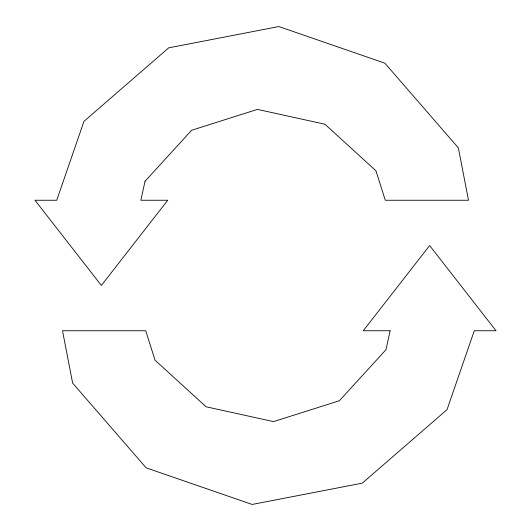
<?xml version="1.0" encoding="UTF-8"?>
<svg xmlns="http://www.w3.org/2000/svg" width="531" height="531" viewBox="0 0 531 531"><rect width="100%" height="100%" fill="white"/><g stroke="black" fill="none" stroke-linecap="round" stroke-linejoin="round"><path stroke-width="0.8" d="M145.023 181.29L140.854 200.253L167.75 200.253L101.361 285.432L34.966 200.253L56.724 200.253L83.971 121.36L168.699 47.85L278.835 26.55L384.862 63.169L458.372 147.903L468.495 200.253L385.287 200.253L375.948 170.809L324.932 124.221L257.462 109.386L191.605 130.274L145.023 181.29M390.146 330.747L385.977 349.71L339.395 400.726L273.538 421.614L206.068 406.779L155.052 360.191L145.713 330.747L62.505 330.747L72.628 383.097L146.138 467.831L252.165 504.45L362.301 483.15L447.029 409.64L474.276 330.747L496.034 330.747L429.639 245.568L363.25 330.747L390.146 330.747"/></g></svg>
